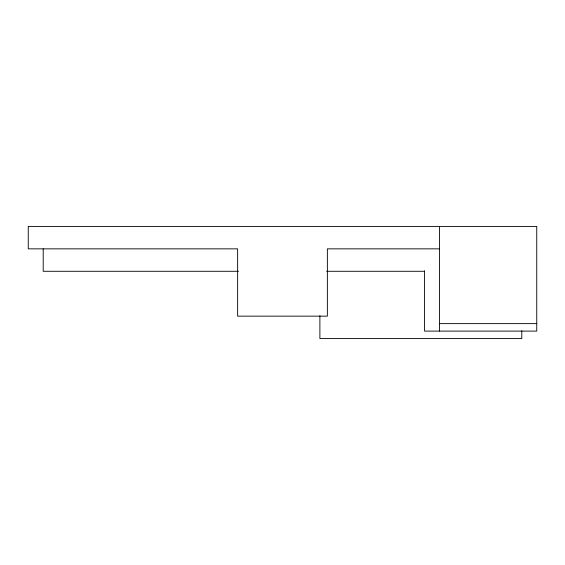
<?xml version="1.0" encoding="UTF-8"?>
<svg xmlns="http://www.w3.org/2000/svg" width="565" height="565" viewBox="0 0 565 565"><rect width="100%" height="100%" fill="white"/><g stroke="black" fill="none" stroke-linecap="round" stroke-linejoin="round"><path stroke-width="0.85" d="M439.535 248.847L327.368 248.847L327.368 316.153L237.632 316.153L237.632 248.847L28.25 248.847L28.25 226.417L536.75 226.417L536.75 331.104L424.583 331.104L424.583 270.727M238.494 271.285L43.208 271.285L43.208 248.847M326.69 271.285L424.583 271.285M439.535 323.632L536.75 323.632M521.792 330.716L521.792 338.583L319.889 338.583L319.889 315.708M439.535 226.417L439.535 331.104"/></g></svg>
